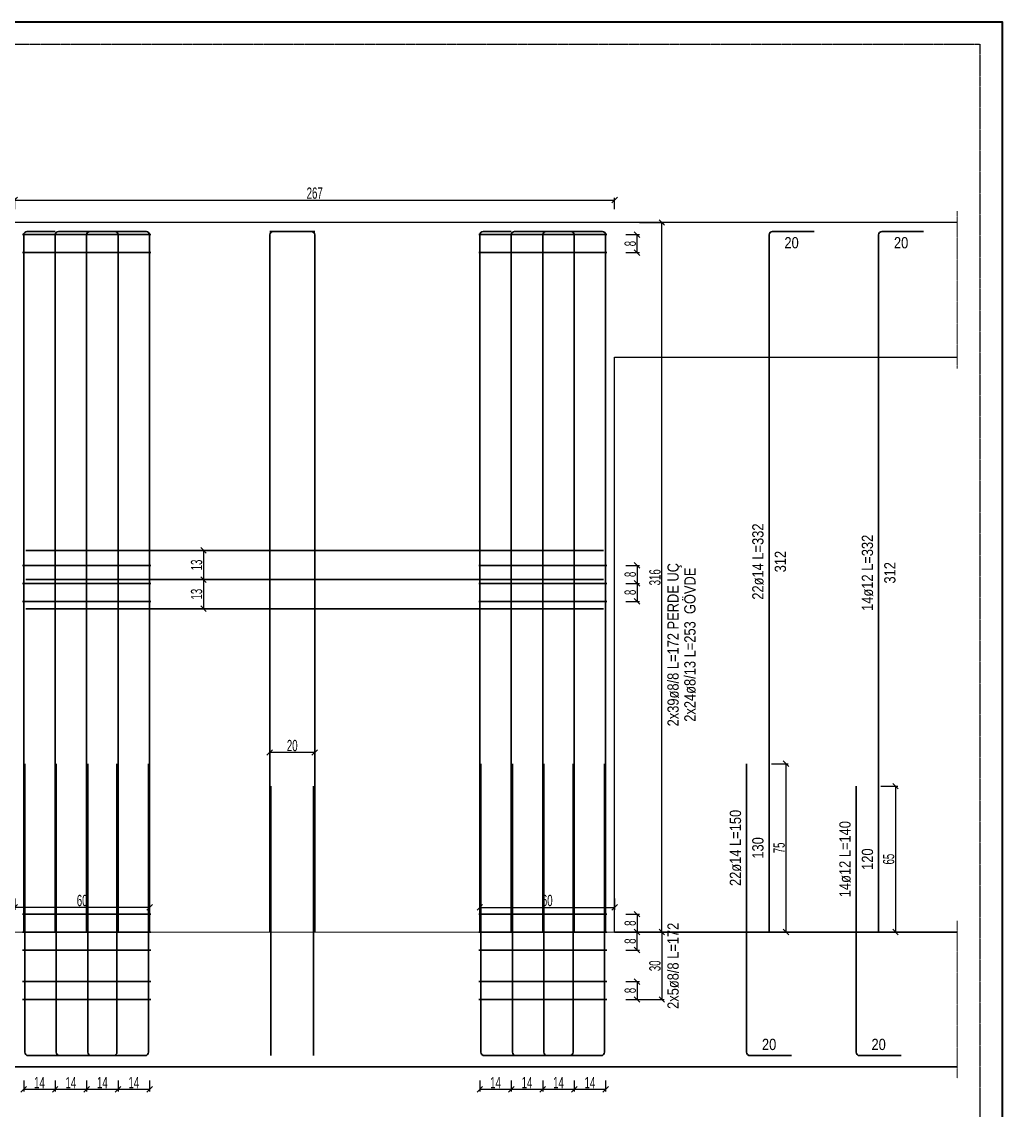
# Model space of a CAD drawing. Header units: millimetres. Extents: x -267 to 94375, y 6431 to 10838.
# Drawn here: x 54284 to 55157, y 7149 to 8119 of the extents above; entities that cross this region are included whole.
import ezdxf
from ezdxf.enums import TextEntityAlignment as Align

# ---------------------------------------------------------------- set-up
doc = ezdxf.new("R2010")
doc.units = ezdxf.units.MM
doc.header["$LTSCALE"] = 0.0001
doc.linetypes.add('DASHED', pattern=[19.05, 12.7, -6.35])
for name, color, linetype, lineweight in [('DETAY ANTET (BEYKENT)', 5, 'Continuous', 40), ('DONATI (BEYKENT)', 4, 'Continuous', 35), ('DONATI YAZISI (BEYKENT)', 3, 'Continuous', 20), ('ETRIYE (BEYKENT)', 150, 'Continuous', 35), ('KESIT GORUNUS (BEYKENT)', 253, 'DASHED', 20), ('KESIT SINIRI (BEYKENT)', 241, 'DASHED', 20), ('KIRIS (BEYKENT)', 2, 'Continuous', 30), ('OLCU (BEYKENT)', 14, 'Continuous', 20), ('PERDE (BEYKENT)', 6, 'Continuous', 30), ('TEMEL (BEYKENT)', 2, 'Continuous', 35)]:
    doc.layers.add(name, color=color, linetype=linetype, lineweight=lineweight)
doc.styles.add('DONATI YAZISI (BEYKENT)', font='')
doc.styles.add('KLNOLC-25', font='bahnschrift light condensed', dxfattribs={"width": 0.75, "height": 10})
doc.styles.get('DONATI YAZISI (BEYKENT)').set_extended_font_data('Bahnschrift Light Condensed')
doc.dimstyles.new('KLNOLC-25', dxfattribs={"dimtxt": 10, "dimasz": 5, "dimexe": 2, "dimexo": 2, "dimgap": 1, "dimtad": 1, "dimdec": 1, "dimlfac": 0.5, "dimrnd": 0.5, "dimzin": 12, "dimdsep": 46, "dimtxsty": 'KLNOLC-25', "dimblk": 'OBLIQUE', "dimblk1": 'OBLIQUE', "dimblk2": 'OBLIQUE', "dimcen": 0, "dimclrt": 7, "dimadec": 0, "dimazin": 0, "dimtfac": 1, "dimtdec": 4, "dimtix": 1, "dimtmove": 2, "dimatfit": 3, "dimfxl": 1, "dimtzin": 0, "dimarcsym": 0})

# ---------------------------------------------------------------- blocks, each defined once
blk = doc.blocks.new('_Oblique')
at = {"color": 0, "linetype": 'ByBlock', "lineweight": -2}
blk.add_line((-0.5, -0.5), (0.5, 0.5), dxfattribs=at)
blk = doc.blocks.new('*D933')
at = {"layer": 'DEFPOINTS', "color": 0, "lineweight": -3, "transparency": 16777216}
for p in [(54811.8, 7959.86), (54277.8, 7949.86), (54811.8, 7949.86)]:
    blk.add_point(p, dxfattribs=at)
at = {"layer": 'OLCU (BEYKENT)', "color": 0, "lineweight": -2, "transparency": 16777216}
for p, q in [((54277.8, 7951.86), (54277.8, 7961.86)), ((54277.8, 7959.86), (54811.8, 7959.86)), ((54811.8, 7951.86), (54811.8, 7961.86))]:
    blk.add_line(p, q, dxfattribs=at)
at = {"layer": 'OLCU (BEYKENT)', "color": 0, "lineweight": -2, "transparency": 16777216, "xscale": 5, "yscale": 5, "zscale": 5, "rotation": 180}
blk.add_blockref('_Oblique', (54277.8, 7959.86), dxfattribs=at)
at = {"layer": 'OLCU (BEYKENT)', "color": 0, "lineweight": -2, "transparency": 16777216, "xscale": 5, "yscale": 5, "zscale": 5}
blk.add_blockref('_Oblique', (54811.8, 7959.86), dxfattribs=at)
at = {"layer": 'OLCU (BEYKENT)', "color": 7, "transparency": 16777216, "insert": (54544.8, 7965.97), "char_height": 10, "attachment_point": 5, "style": 'KLNOLC-25'}
blk.add_mtext('267', dxfattribs=at)
blk = doc.blocks.new('*D938')
at = {"layer": 'DEFPOINTS', "color": 0, "lineweight": -3, "transparency": 16777216}
for p in [(54277.8, 7339.86), (54397.8, 7339.86), (54277.8, 7329.86)]:
    blk.add_point(p, dxfattribs=at)
at = {"layer": 'OLCU (BEYKENT)', "color": 0, "lineweight": -2, "transparency": 16777216}
for p, q in [((54277.8, 7337.86), (54277.8, 7327.86)), ((54397.8, 7329.86), (54277.8, 7329.86)), ((54397.8, 7337.86), (54397.8, 7327.86))]:
    blk.add_line(p, q, dxfattribs=at)
at = {"layer": 'OLCU (BEYKENT)', "color": 0, "lineweight": -2, "transparency": 16777216, "xscale": 5, "yscale": 5, "zscale": 5, "rotation": 180}
blk.add_blockref('_Oblique', (54277.8, 7329.86), dxfattribs=at)
at = {"layer": 'OLCU (BEYKENT)', "color": 0, "lineweight": -2, "transparency": 16777216, "xscale": 5, "yscale": 5, "zscale": 5}
blk.add_blockref('_Oblique', (54397.8, 7329.86), dxfattribs=at)
at = {"layer": 'OLCU (BEYKENT)', "color": 7, "transparency": 16777216, "insert": (54337.8, 7335.97), "char_height": 10, "attachment_point": 5, "style": 'KLNOLC-25'}
blk.add_mtext('60', dxfattribs=at)
blk = doc.blocks.new('*D939')
at = {"layer": 'DEFPOINTS', "color": 0, "lineweight": -3, "transparency": 16777216}
for p in [(54831.8, 7939.86), (54853.8, 7939.86), (54831.8, 7307.86)]:
    blk.add_point(p, dxfattribs=at)
at = {"layer": 'OLCU (BEYKENT)', "color": 0, "lineweight": -2, "transparency": 16777216}
for p, q in [((54833.8, 7939.86), (54855.8, 7939.86)), ((54853.8, 7307.86), (54853.8, 7939.86)), ((54833.8, 7307.86), (54855.8, 7307.86))]:
    blk.add_line(p, q, dxfattribs=at)
at = {"layer": 'OLCU (BEYKENT)', "color": 0, "lineweight": -2, "transparency": 16777216, "xscale": 5, "yscale": 5, "zscale": 5}
for p, rotation in [((54853.8, 7939.86), 90), ((54853.8, 7307.86), 270)]:
    blk.add_blockref('_Oblique', p, dxfattribs=dict(at, rotation=rotation))
at = {"layer": 'OLCU (BEYKENT)', "color": 7, "transparency": 16777216, "insert": (54847.7, 7623.86), "char_height": 10, "attachment_point": 5, "rotation": 90, "style": 'KLNOLC-25'}
blk.add_mtext('316', dxfattribs=at)
blk = doc.blocks.new('*D942')
at = {"layer": 'DEFPOINTS', "color": 0, "lineweight": -3, "transparency": 16777216}
for p in [(54831.8, 7307.86), (54831.8, 7247.86), (54853.8, 7247.86)]:
    blk.add_point(p, dxfattribs=at)
at = {"layer": 'OLCU (BEYKENT)', "color": 0, "lineweight": -2, "transparency": 16777216}
for p, q in [((54833.8, 7307.86), (54855.8, 7307.86)), ((54853.8, 7307.86), (54853.8, 7247.86)), ((54833.8, 7247.86), (54855.8, 7247.86))]:
    blk.add_line(p, q, dxfattribs=at)
at = {"layer": 'OLCU (BEYKENT)', "color": 0, "lineweight": -2, "transparency": 16777216, "xscale": 5, "yscale": 5, "zscale": 5}
for p, rotation in [((54853.8, 7307.86), 90), ((54853.8, 7247.86), 270)]:
    blk.add_blockref('_Oblique', p, dxfattribs=dict(at, rotation=rotation))
at = {"layer": 'OLCU (BEYKENT)', "color": 7, "transparency": 16777216, "insert": (54847.7, 7277.86), "char_height": 10, "attachment_point": 5, "rotation": 90, "style": 'KLNOLC-25'}
blk.add_mtext('30', dxfattribs=at)
blk = doc.blocks.new('*D943')
at = {"layer": 'DEFPOINTS', "color": 0, "lineweight": -3, "transparency": 16777216}
for p in [(54285.8, 7177.86), (54313.8, 7177.86), (54313.8, 7167.86)]:
    blk.add_point(p, dxfattribs=at)
at = {"layer": 'OLCU (BEYKENT)', "color": 0, "lineweight": -2, "transparency": 16777216}
for p, q in [((54285.8, 7175.86), (54285.8, 7165.86)), ((54313.8, 7175.86), (54313.8, 7165.86)), ((54285.8, 7167.86), (54313.8, 7167.86))]:
    blk.add_line(p, q, dxfattribs=at)
at = {"layer": 'OLCU (BEYKENT)', "color": 0, "lineweight": -2, "transparency": 16777216, "xscale": 5, "yscale": 5, "zscale": 5, "rotation": 180}
blk.add_blockref('_Oblique', (54285.8, 7167.86), dxfattribs=at)
at = {"layer": 'OLCU (BEYKENT)', "color": 0, "lineweight": -2, "transparency": 16777216, "xscale": 5, "yscale": 5, "zscale": 5}
blk.add_blockref('_Oblique', (54313.8, 7167.86), dxfattribs=at)
at = {"layer": 'OLCU (BEYKENT)', "color": 7, "transparency": 16777216, "insert": (54299.8, 7173.87), "char_height": 10, "attachment_point": 5, "style": 'KLNOLC-25'}
blk.add_mtext('14', dxfattribs=at)
blk = doc.blocks.new('*D944')
at = {"layer": 'DEFPOINTS', "color": 0, "lineweight": -3, "transparency": 16777216}
for p in [(54313.8, 7177.86), (54341.8, 7177.86), (54341.8, 7167.86)]:
    blk.add_point(p, dxfattribs=at)
at = {"layer": 'OLCU (BEYKENT)', "color": 0, "lineweight": -2, "transparency": 16777216}
for p, q in [((54313.8, 7175.86), (54313.8, 7165.86)), ((54341.8, 7175.86), (54341.8, 7165.86)), ((54313.8, 7167.86), (54341.8, 7167.86))]:
    blk.add_line(p, q, dxfattribs=at)
at = {"layer": 'OLCU (BEYKENT)', "color": 0, "lineweight": -2, "transparency": 16777216, "xscale": 5, "yscale": 5, "zscale": 5, "rotation": 180}
blk.add_blockref('_Oblique', (54313.8, 7167.86), dxfattribs=at)
at = {"layer": 'OLCU (BEYKENT)', "color": 0, "lineweight": -2, "transparency": 16777216, "xscale": 5, "yscale": 5, "zscale": 5}
blk.add_blockref('_Oblique', (54341.8, 7167.86), dxfattribs=at)
at = {"layer": 'OLCU (BEYKENT)', "color": 7, "transparency": 16777216, "insert": (54327.8, 7173.87), "char_height": 10, "attachment_point": 5, "style": 'KLNOLC-25'}
blk.add_mtext('14', dxfattribs=at)
blk = doc.blocks.new('*D945')
at = {"layer": 'DEFPOINTS', "color": 0, "lineweight": -3, "transparency": 16777216}
for p in [(54341.8, 7177.86), (54369.8, 7177.86), (54369.8, 7167.86)]:
    blk.add_point(p, dxfattribs=at)
at = {"layer": 'OLCU (BEYKENT)', "color": 0, "lineweight": -2, "transparency": 16777216}
for p, q in [((54341.8, 7175.86), (54341.8, 7165.86)), ((54369.8, 7175.86), (54369.8, 7165.86)), ((54341.8, 7167.86), (54369.8, 7167.86))]:
    blk.add_line(p, q, dxfattribs=at)
at = {"layer": 'OLCU (BEYKENT)', "color": 0, "lineweight": -2, "transparency": 16777216, "xscale": 5, "yscale": 5, "zscale": 5, "rotation": 180}
blk.add_blockref('_Oblique', (54341.8, 7167.86), dxfattribs=at)
at = {"layer": 'OLCU (BEYKENT)', "color": 0, "lineweight": -2, "transparency": 16777216, "xscale": 5, "yscale": 5, "zscale": 5}
blk.add_blockref('_Oblique', (54369.8, 7167.86), dxfattribs=at)
at = {"layer": 'OLCU (BEYKENT)', "color": 7, "transparency": 16777216, "insert": (54355.8, 7173.87), "char_height": 10, "attachment_point": 5, "style": 'KLNOLC-25'}
blk.add_mtext('14', dxfattribs=at)
blk = doc.blocks.new('*D946')
at = {"layer": 'DEFPOINTS', "color": 0, "lineweight": -3, "transparency": 16777216}
for p in [(54369.8, 7177.86), (54397.8, 7177.86), (54397.8, 7167.86)]:
    blk.add_point(p, dxfattribs=at)
at = {"layer": 'OLCU (BEYKENT)', "color": 0, "lineweight": -2, "transparency": 16777216}
for p, q in [((54369.8, 7175.86), (54369.8, 7165.86)), ((54397.8, 7175.86), (54397.8, 7165.86)), ((54369.8, 7167.86), (54397.8, 7167.86))]:
    blk.add_line(p, q, dxfattribs=at)
at = {"layer": 'OLCU (BEYKENT)', "color": 0, "lineweight": -2, "transparency": 16777216, "xscale": 5, "yscale": 5, "zscale": 5, "rotation": 180}
blk.add_blockref('_Oblique', (54369.8, 7167.86), dxfattribs=at)
at = {"layer": 'OLCU (BEYKENT)', "color": 0, "lineweight": -2, "transparency": 16777216, "xscale": 5, "yscale": 5, "zscale": 5}
blk.add_blockref('_Oblique', (54397.8, 7167.86), dxfattribs=at)
at = {"layer": 'OLCU (BEYKENT)', "color": 7, "transparency": 16777216, "insert": (54383.8, 7173.87), "char_height": 10, "attachment_point": 5, "style": 'KLNOLC-25'}
blk.add_mtext('14', dxfattribs=at)
blk = doc.blocks.new('*D947')
at = {"layer": 'DEFPOINTS', "color": 0, "lineweight": -3, "transparency": 16777216}
for p in [(54949.3, 7457.86), (54949.3, 7307.86), (54964.3, 7307.86)]:
    blk.add_point(p, dxfattribs=at)
at = {"layer": 'OLCU (BEYKENT)', "color": 0, "lineweight": -2, "transparency": 16777216}
for p, q in [((54951.3, 7457.86), (54966.3, 7457.86)), ((54964.3, 7457.86), (54964.3, 7307.86)), ((54951.3, 7307.86), (54966.3, 7307.86))]:
    blk.add_line(p, q, dxfattribs=at)
at = {"layer": 'OLCU (BEYKENT)', "color": 0, "lineweight": -2, "transparency": 16777216, "xscale": 5, "yscale": 5, "zscale": 5}
for p, rotation in [((54964.3, 7457.86), 90), ((54964.3, 7307.86), 270)]:
    blk.add_blockref('_Oblique', p, dxfattribs=dict(at, rotation=rotation))
at = {"layer": 'OLCU (BEYKENT)', "color": 7, "transparency": 16777216, "insert": (54958.25, 7382.86), "char_height": 10, "attachment_point": 5, "rotation": 90, "style": 'KLNOLC-25'}
blk.add_mtext('75', dxfattribs=at)
blk = doc.blocks.new('*D948')
at = {"layer": 'DEFPOINTS', "color": 0, "lineweight": -3, "transparency": 16777216}
for p in [(54819.8, 7323.86), (54819.8, 7307.86), (54831.8, 7307.86)]:
    blk.add_point(p, dxfattribs=at)
at = {"layer": 'OLCU (BEYKENT)', "color": 0, "lineweight": -2, "transparency": 16777216}
for p, q in [((54821.8, 7323.86), (54833.8, 7323.86)), ((54831.8, 7323.86), (54831.8, 7307.86)), ((54821.8, 7307.86), (54833.8, 7307.86))]:
    blk.add_line(p, q, dxfattribs=at)
at = {"layer": 'OLCU (BEYKENT)', "color": 0, "lineweight": -2, "transparency": 16777216, "xscale": 5, "yscale": 5, "zscale": 5}
for p, rotation in [((54831.8, 7323.86), 90), ((54831.8, 7307.86), 270)]:
    blk.add_blockref('_Oblique', p, dxfattribs=dict(at, rotation=rotation))
at = {"layer": 'OLCU (BEYKENT)', "color": 7, "transparency": 16777216, "insert": (54825.7, 7315.86), "char_height": 10, "attachment_point": 5, "rotation": 90, "style": 'KLNOLC-25'}
blk.add_mtext('8', dxfattribs=at)
blk = doc.blocks.new('*D949')
at = {"layer": 'DEFPOINTS', "color": 0, "lineweight": -3, "transparency": 16777216}
for p in [(54819.8, 7929.06), (54831.8, 7929.06), (54819.8, 7913.06)]:
    blk.add_point(p, dxfattribs=at)
at = {"layer": 'OLCU (BEYKENT)', "color": 0, "lineweight": -2, "transparency": 16777216}
for p, q in [((54821.8, 7929.06), (54833.8, 7929.06)), ((54831.8, 7913.06), (54831.8, 7929.06)), ((54821.8, 7913.06), (54833.8, 7913.06))]:
    blk.add_line(p, q, dxfattribs=at)
at = {"layer": 'OLCU (BEYKENT)', "color": 0, "lineweight": -2, "transparency": 16777216, "xscale": 5, "yscale": 5, "zscale": 5}
for p, rotation in [((54831.8, 7929.06), 90), ((54831.8, 7913.06), 270)]:
    blk.add_blockref('_Oblique', p, dxfattribs=dict(at, rotation=rotation))
at = {"layer": 'OLCU (BEYKENT)', "color": 7, "transparency": 16777216, "insert": (54825.7, 7921.06), "char_height": 10, "attachment_point": 5, "rotation": 90, "style": 'KLNOLC-25'}
blk.add_mtext('8', dxfattribs=at)
blk = doc.blocks.new('*D950')
at = {"layer": 'DEFPOINTS', "color": 0, "lineweight": -3, "transparency": 16777216}
for p in [(54819.8, 7618.46), (54819.8, 7602.46), (54831.8, 7602.46)]:
    blk.add_point(p, dxfattribs=at)
at = {"layer": 'OLCU (BEYKENT)', "color": 0, "lineweight": -2, "transparency": 16777216}
for p, q in [((54821.8, 7618.46), (54833.8, 7618.46)), ((54831.8, 7618.46), (54831.8, 7602.46)), ((54821.8, 7602.46), (54833.8, 7602.46))]:
    blk.add_line(p, q, dxfattribs=at)
at = {"layer": 'OLCU (BEYKENT)', "color": 0, "lineweight": -2, "transparency": 16777216, "xscale": 5, "yscale": 5, "zscale": 5}
for p, rotation in [((54831.8, 7618.46), 90), ((54831.8, 7602.46), 270)]:
    blk.add_blockref('_Oblique', p, dxfattribs=dict(at, rotation=rotation))
at = {"layer": 'OLCU (BEYKENT)', "color": 7, "transparency": 16777216, "insert": (54825.7, 7610.46), "char_height": 10, "attachment_point": 5, "rotation": 90, "style": 'KLNOLC-25'}
blk.add_mtext('8', dxfattribs=at)
blk = doc.blocks.new('*D951')
at = {"layer": 'DEFPOINTS', "color": 0, "lineweight": -3, "transparency": 16777216}
for p in [(54819.8, 7634.46), (54819.8, 7618.46), (54831.8, 7618.46)]:
    blk.add_point(p, dxfattribs=at)
at = {"layer": 'OLCU (BEYKENT)', "color": 0, "lineweight": -2, "transparency": 16777216}
for p, q in [((54821.8, 7634.46), (54833.8, 7634.46)), ((54831.8, 7634.46), (54831.8, 7618.46)), ((54821.8, 7618.46), (54833.8, 7618.46))]:
    blk.add_line(p, q, dxfattribs=at)
at = {"layer": 'OLCU (BEYKENT)', "color": 0, "lineweight": -2, "transparency": 16777216, "xscale": 5, "yscale": 5, "zscale": 5}
for p, rotation in [((54831.8, 7634.46), 90), ((54831.8, 7618.46), 270)]:
    blk.add_blockref('_Oblique', p, dxfattribs=dict(at, rotation=rotation))
at = {"layer": 'OLCU (BEYKENT)', "color": 7, "transparency": 16777216, "insert": (54825.7, 7626.46), "char_height": 10, "attachment_point": 5, "rotation": 90, "style": 'KLNOLC-25'}
blk.add_mtext('8', dxfattribs=at)
blk = doc.blocks.new('*D952')
at = {"layer": 'DEFPOINTS', "color": 0, "lineweight": -3, "transparency": 16777216}
for p in [(54691.8, 7339.86), (54811.8, 7339.86), (54811.8, 7329.86)]:
    blk.add_point(p, dxfattribs=at)
at = {"layer": 'OLCU (BEYKENT)', "color": 0, "lineweight": -2, "transparency": 16777216}
for p, q in [((54691.8, 7337.86), (54691.8, 7327.86)), ((54691.8, 7329.86), (54811.8, 7329.86)), ((54811.8, 7337.86), (54811.8, 7327.86))]:
    blk.add_line(p, q, dxfattribs=at)
at = {"layer": 'OLCU (BEYKENT)', "color": 0, "lineweight": -2, "transparency": 16777216, "xscale": 5, "yscale": 5, "zscale": 5, "rotation": 180}
blk.add_blockref('_Oblique', (54691.8, 7329.86), dxfattribs=at)
at = {"layer": 'OLCU (BEYKENT)', "color": 0, "lineweight": -2, "transparency": 16777216, "xscale": 5, "yscale": 5, "zscale": 5}
blk.add_blockref('_Oblique', (54811.8, 7329.86), dxfattribs=at)
at = {"layer": 'OLCU (BEYKENT)', "color": 7, "transparency": 16777216, "insert": (54751.8, 7335.97), "char_height": 10, "attachment_point": 5, "style": 'KLNOLC-25'}
blk.add_mtext('60', dxfattribs=at)
blk = doc.blocks.new('*D953')
at = {"layer": 'DEFPOINTS', "color": 0, "lineweight": -3, "transparency": 16777216}
for p in [(54819.8, 7263.86), (54819.8, 7247.86), (54831.8, 7247.86)]:
    blk.add_point(p, dxfattribs=at)
at = {"layer": 'OLCU (BEYKENT)', "color": 0, "lineweight": -2, "transparency": 16777216}
for p, q in [((54821.8, 7263.86), (54833.8, 7263.86)), ((54831.8, 7263.86), (54831.8, 7247.86)), ((54821.8, 7247.86), (54833.8, 7247.86))]:
    blk.add_line(p, q, dxfattribs=at)
at = {"layer": 'OLCU (BEYKENT)', "color": 0, "lineweight": -2, "transparency": 16777216, "xscale": 5, "yscale": 5, "zscale": 5}
for p, rotation in [((54831.8, 7263.86), 90), ((54831.8, 7247.86), 270)]:
    blk.add_blockref('_Oblique', p, dxfattribs=dict(at, rotation=rotation))
at = {"layer": 'OLCU (BEYKENT)', "color": 7, "transparency": 16777216, "insert": (54825.7, 7255.86), "char_height": 10, "attachment_point": 5, "rotation": 90, "style": 'KLNOLC-25'}
blk.add_mtext('8', dxfattribs=at)
blk = doc.blocks.new('*D954')
at = {"layer": 'DEFPOINTS', "color": 0, "lineweight": -3, "transparency": 16777216}
for p in [(54819.8, 7307.86), (54831.8, 7307.86), (54819.8, 7291.86)]:
    blk.add_point(p, dxfattribs=at)
at = {"layer": 'OLCU (BEYKENT)', "color": 0, "lineweight": -2, "transparency": 16777216}
for p, q in [((54821.8, 7307.86), (54833.8, 7307.86)), ((54831.8, 7291.86), (54831.8, 7307.86)), ((54821.8, 7291.86), (54833.8, 7291.86))]:
    blk.add_line(p, q, dxfattribs=at)
at = {"layer": 'OLCU (BEYKENT)', "color": 0, "lineweight": -2, "transparency": 16777216, "xscale": 5, "yscale": 5, "zscale": 5}
for p, rotation in [((54831.8, 7307.86), 90), ((54831.8, 7291.86), 270)]:
    blk.add_blockref('_Oblique', p, dxfattribs=dict(at, rotation=rotation))
at = {"layer": 'OLCU (BEYKENT)', "color": 7, "transparency": 16777216, "insert": (54825.7, 7299.86), "char_height": 10, "attachment_point": 5, "rotation": 90, "style": 'KLNOLC-25'}
blk.add_mtext('8', dxfattribs=at)
blk = doc.blocks.new('*D955')
at = {"layer": 'DEFPOINTS', "color": 0, "lineweight": -3, "transparency": 16777216}
for p in [(54691.8, 7177.86), (54719.8, 7177.86), (54719.8, 7167.86)]:
    blk.add_point(p, dxfattribs=at)
at = {"layer": 'OLCU (BEYKENT)', "color": 0, "lineweight": -2, "transparency": 16777216}
for p, q in [((54691.8, 7175.86), (54691.8, 7165.86)), ((54719.8, 7175.86), (54719.8, 7165.86)), ((54691.8, 7167.86), (54719.8, 7167.86))]:
    blk.add_line(p, q, dxfattribs=at)
at = {"layer": 'OLCU (BEYKENT)', "color": 0, "lineweight": -2, "transparency": 16777216, "xscale": 5, "yscale": 5, "zscale": 5, "rotation": 180}
blk.add_blockref('_Oblique', (54691.8, 7167.86), dxfattribs=at)
at = {"layer": 'OLCU (BEYKENT)', "color": 0, "lineweight": -2, "transparency": 16777216, "xscale": 5, "yscale": 5, "zscale": 5}
blk.add_blockref('_Oblique', (54719.8, 7167.86), dxfattribs=at)
at = {"layer": 'OLCU (BEYKENT)', "color": 7, "transparency": 16777216, "insert": (54705.8, 7173.87), "char_height": 10, "attachment_point": 5, "style": 'KLNOLC-25'}
blk.add_mtext('14', dxfattribs=at)
blk = doc.blocks.new('*D956')
at = {"layer": 'DEFPOINTS', "color": 0, "lineweight": -3, "transparency": 16777216}
for p in [(54719.8, 7177.86), (54747.8, 7177.86), (54747.8, 7167.86)]:
    blk.add_point(p, dxfattribs=at)
at = {"layer": 'OLCU (BEYKENT)', "color": 0, "lineweight": -2, "transparency": 16777216}
for p, q in [((54719.8, 7175.86), (54719.8, 7165.86)), ((54747.8, 7175.86), (54747.8, 7165.86)), ((54719.8, 7167.86), (54747.8, 7167.86))]:
    blk.add_line(p, q, dxfattribs=at)
at = {"layer": 'OLCU (BEYKENT)', "color": 0, "lineweight": -2, "transparency": 16777216, "xscale": 5, "yscale": 5, "zscale": 5, "rotation": 180}
blk.add_blockref('_Oblique', (54719.8, 7167.86), dxfattribs=at)
at = {"layer": 'OLCU (BEYKENT)', "color": 0, "lineweight": -2, "transparency": 16777216, "xscale": 5, "yscale": 5, "zscale": 5}
blk.add_blockref('_Oblique', (54747.8, 7167.86), dxfattribs=at)
at = {"layer": 'OLCU (BEYKENT)', "color": 7, "transparency": 16777216, "insert": (54733.8, 7173.87), "char_height": 10, "attachment_point": 5, "style": 'KLNOLC-25'}
blk.add_mtext('14', dxfattribs=at)
blk = doc.blocks.new('*D957')
at = {"layer": 'DEFPOINTS', "color": 0, "lineweight": -3, "transparency": 16777216}
for p in [(54747.8, 7177.86), (54775.8, 7177.86), (54775.8, 7167.86)]:
    blk.add_point(p, dxfattribs=at)
at = {"layer": 'OLCU (BEYKENT)', "color": 0, "lineweight": -2, "transparency": 16777216}
for p, q in [((54747.8, 7175.86), (54747.8, 7165.86)), ((54775.8, 7175.86), (54775.8, 7165.86)), ((54747.8, 7167.86), (54775.8, 7167.86))]:
    blk.add_line(p, q, dxfattribs=at)
at = {"layer": 'OLCU (BEYKENT)', "color": 0, "lineweight": -2, "transparency": 16777216, "xscale": 5, "yscale": 5, "zscale": 5, "rotation": 180}
blk.add_blockref('_Oblique', (54747.8, 7167.86), dxfattribs=at)
at = {"layer": 'OLCU (BEYKENT)', "color": 0, "lineweight": -2, "transparency": 16777216, "xscale": 5, "yscale": 5, "zscale": 5}
blk.add_blockref('_Oblique', (54775.8, 7167.86), dxfattribs=at)
at = {"layer": 'OLCU (BEYKENT)', "color": 7, "transparency": 16777216, "insert": (54761.8, 7173.87), "char_height": 10, "attachment_point": 5, "style": 'KLNOLC-25'}
blk.add_mtext('14', dxfattribs=at)
blk = doc.blocks.new('*D958')
at = {"layer": 'DEFPOINTS', "color": 0, "lineweight": -3, "transparency": 16777216}
for p in [(54775.8, 7177.86), (54803.8, 7177.86), (54803.8, 7167.86)]:
    blk.add_point(p, dxfattribs=at)
at = {"layer": 'OLCU (BEYKENT)', "color": 0, "lineweight": -2, "transparency": 16777216}
for p, q in [((54775.8, 7175.86), (54775.8, 7165.86)), ((54803.8, 7175.86), (54803.8, 7165.86)), ((54775.8, 7167.86), (54803.8, 7167.86))]:
    blk.add_line(p, q, dxfattribs=at)
at = {"layer": 'OLCU (BEYKENT)', "color": 0, "lineweight": -2, "transparency": 16777216, "xscale": 5, "yscale": 5, "zscale": 5, "rotation": 180}
blk.add_blockref('_Oblique', (54775.8, 7167.86), dxfattribs=at)
at = {"layer": 'OLCU (BEYKENT)', "color": 0, "lineweight": -2, "transparency": 16777216, "xscale": 5, "yscale": 5, "zscale": 5}
blk.add_blockref('_Oblique', (54803.8, 7167.86), dxfattribs=at)
at = {"layer": 'OLCU (BEYKENT)', "color": 7, "transparency": 16777216, "insert": (54789.8, 7173.87), "char_height": 10, "attachment_point": 5, "style": 'KLNOLC-25'}
blk.add_mtext('14', dxfattribs=at)
blk = doc.blocks.new('*D959')
at = {"layer": 'DEFPOINTS', "color": 0, "lineweight": -3, "transparency": 16777216}
for p in [(54504.8, 7467.86), (54504.8, 7457.86), (54544.8, 7457.86)]:
    blk.add_point(p, dxfattribs=at)
at = {"layer": 'OLCU (BEYKENT)', "color": 0, "lineweight": -2, "transparency": 16777216}
for p, q in [((54504.8, 7459.86), (54504.8, 7469.86)), ((54544.8, 7467.86), (54504.8, 7467.86)), ((54544.8, 7459.86), (54544.8, 7469.86))]:
    blk.add_line(p, q, dxfattribs=at)
at = {"layer": 'OLCU (BEYKENT)', "color": 0, "lineweight": -2, "transparency": 16777216, "xscale": 5, "yscale": 5, "zscale": 5, "rotation": 180}
blk.add_blockref('_Oblique', (54504.8, 7467.86), dxfattribs=at)
at = {"layer": 'OLCU (BEYKENT)', "color": 0, "lineweight": -2, "transparency": 16777216, "xscale": 5, "yscale": 5, "zscale": 5}
blk.add_blockref('_Oblique', (54544.8, 7467.86), dxfattribs=at)
at = {"layer": 'OLCU (BEYKENT)', "color": 7, "transparency": 16777216, "insert": (54524.8, 7473.97), "char_height": 10, "attachment_point": 5, "style": 'KLNOLC-25'}
blk.add_mtext('20', dxfattribs=at)
blk = doc.blocks.new('*D960')
at = {"layer": 'DEFPOINTS', "color": 0, "lineweight": -3, "transparency": 16777216}
for p in [(54435.8, 7621.86), (54435.8, 7595.86), (54445.8, 7595.86)]:
    blk.add_point(p, dxfattribs=at)
at = {"layer": 'OLCU (BEYKENT)', "color": 0, "lineweight": -2, "transparency": 16777216}
for p, q in [((54437.8, 7621.86), (54447.8, 7621.86)), ((54445.8, 7621.86), (54445.8, 7595.86)), ((54437.8, 7595.86), (54447.8, 7595.86))]:
    blk.add_line(p, q, dxfattribs=at)
at = {"layer": 'OLCU (BEYKENT)', "color": 0, "lineweight": -2, "transparency": 16777216, "xscale": 5, "yscale": 5, "zscale": 5}
for p, rotation in [((54445.8, 7621.86), 90), ((54445.8, 7595.86), 270)]:
    blk.add_blockref('_Oblique', p, dxfattribs=dict(at, rotation=rotation))
at = {"layer": 'OLCU (BEYKENT)', "color": 7, "transparency": 16777216, "insert": (54439.7, 7608.86), "char_height": 10, "attachment_point": 5, "rotation": 90, "style": 'KLNOLC-25'}
blk.add_mtext('13', dxfattribs=at)
blk = doc.blocks.new('*D961')
at = {"layer": 'DEFPOINTS', "color": 0, "lineweight": -3, "transparency": 16777216}
for p in [(54435.8, 7647.86), (54435.8, 7621.86), (54445.8, 7621.86)]:
    blk.add_point(p, dxfattribs=at)
at = {"layer": 'OLCU (BEYKENT)', "color": 0, "lineweight": -2, "transparency": 16777216}
for p, q in [((54437.8, 7647.86), (54447.8, 7647.86)), ((54445.8, 7647.86), (54445.8, 7621.86)), ((54437.8, 7621.86), (54447.8, 7621.86))]:
    blk.add_line(p, q, dxfattribs=at)
at = {"layer": 'OLCU (BEYKENT)', "color": 0, "lineweight": -2, "transparency": 16777216, "xscale": 5, "yscale": 5, "zscale": 5}
for p, rotation in [((54445.8, 7647.86), 90), ((54445.8, 7621.86), 270)]:
    blk.add_blockref('_Oblique', p, dxfattribs=dict(at, rotation=rotation))
at = {"layer": 'OLCU (BEYKENT)', "color": 7, "transparency": 16777216, "insert": (54439.7, 7634.86), "char_height": 10, "attachment_point": 5, "rotation": 90, "style": 'KLNOLC-25'}
blk.add_mtext('13', dxfattribs=at)
blk = doc.blocks.new('*D962')
at = {"layer": 'DEFPOINTS', "color": 0, "lineweight": -3, "transparency": 16777216}
for p in [(55046.8, 7437.86), (55046.8, 7307.86), (55061.8, 7307.86)]:
    blk.add_point(p, dxfattribs=at)
at = {"layer": 'OLCU (BEYKENT)', "color": 0, "lineweight": -2, "transparency": 16777216}
for p, q in [((55048.8, 7437.86), (55063.8, 7437.86)), ((55061.8, 7437.86), (55061.8, 7307.86)), ((55048.8, 7307.86), (55063.8, 7307.86))]:
    blk.add_line(p, q, dxfattribs=at)
at = {"layer": 'OLCU (BEYKENT)', "color": 0, "lineweight": -2, "transparency": 16777216, "xscale": 5, "yscale": 5, "zscale": 5}
for p, rotation in [((55061.8, 7437.86), 90), ((55061.8, 7307.86), 270)]:
    blk.add_blockref('_Oblique', p, dxfattribs=dict(at, rotation=rotation))
at = {"layer": 'OLCU (BEYKENT)', "color": 7, "transparency": 16777216, "insert": (55055.75, 7372.86), "char_height": 10, "attachment_point": 5, "rotation": 90, "style": 'KLNOLC-25'}
blk.add_mtext('65', dxfattribs=at)

msp = doc.modelspace()

# ---------------------------------------------------------------- linework, layer by layer
at = {"layer": 'DETAY ANTET (BEYKENT)'}
msp.add_lwpolyline([(53846.58, 8118.64), (55156.8, 8118.64), (55156.8, 6698.64), (53846.58, 6698.64), (53846.58, 8118.64)], close=True, dxfattribs=at)
at = {"layer": 'DETAY ANTET (BEYKENT)', "color": 7, "linetype": 'DASHED', "lineweight": -3, "ltscale": 2}
msp.add_lwpolyline([(53866.58, 8098.64), (55136.8, 8098.64), (55136.8, 6718.64), (53866.58, 6718.64)], close=True, dxfattribs=at)
at = {"layer": 'DONATI (BEYKENT)'}
for p, q in [((54287.8, 7647.86), (54801.8, 7647.86)), ((54287.8, 7621.86), (54801.8, 7621.86)), ((54287.8, 7595.86), (54801.8, 7595.86))]:
    msp.add_line(p, q, dxfattribs=at)
for points in [[(54285.8, 7307.86), (54285.8, 7928.86, -0.414214), (54288.8, 7931.86), (54313.8, 7931.86)], [(54313.8, 7307.86), (54313.8, 7928.86, -0.414214), (54316.8, 7931.86), (54341.8, 7931.86)], [(54341.8, 7307.86), (54341.8, 7928.86, -0.414214), (54344.8, 7931.86), (54369.8, 7931.86)], [(54369.8, 7307.86), (54369.8, 7928.86, 0.414214), (54366.8, 7931.86), (54341.8, 7931.86)], [(54397.8, 7307.86), (54397.8, 7928.86, 0.414214), (54394.8, 7931.86), (54369.8, 7931.86)], [(54504.8, 7307.86), (54504.8, 7928.86, -0.414214), (54507.8, 7931.86), (54544.8, 7931.86)], [(54544.8, 7307.86), (54544.8, 7928.86, 0.414214), (54541.8, 7931.86), (54504.8, 7931.86)], [(54691.8, 7307.86), (54691.8, 7928.86, -0.414214), (54694.8, 7931.86), (54719.8, 7931.86)], [(54719.8, 7307.86), (54719.8, 7928.86, -0.414214), (54722.8, 7931.86), (54747.8, 7931.86)], [(54747.8, 7307.86), (54747.8, 7928.86, -0.414214), (54750.8, 7931.86), (54775.8, 7931.86)], [(54775.8, 7307.86), (54775.8, 7928.86, 0.414214), (54772.8, 7931.86), (54747.8, 7931.86)], [(54803.8, 7307.86), (54803.8, 7928.86, 0.414214), (54800.8, 7931.86), (54775.8, 7931.86)], [(54949.3, 7307.86), (54949.3, 7928.86, -0.414214), (54952.3, 7931.86), (54989.3, 7931.86)], [(55046.8, 7307.86), (55046.8, 7928.86, -0.414214), (55049.8, 7931.86), (55086.8, 7931.86)], [(54286.8, 7457.86), (54286.8, 7200.86, 0.414214), (54289.8, 7197.86), (54326.8, 7197.86)], [(54314.8, 7457.86), (54314.8, 7200.86, 0.414214), (54317.8, 7197.86), (54354.8, 7197.86)], [(54368.8, 7457.86), (54368.8, 7200.86, -0.414214), (54365.8, 7197.86), (54328.8, 7197.86)], [(54342.8, 7457.86), (54342.8, 7200.86, 0.414214), (54345.8, 7197.86), (54382.8, 7197.86)], [(54396.8, 7457.86), (54396.8, 7200.86, -0.414214), (54393.8, 7197.86), (54356.8, 7197.86)], [(54692.8, 7457.86), (54692.8, 7200.86, 0.414214), (54695.8, 7197.86), (54732.8, 7197.86)], [(54720.8, 7457.86), (54720.8, 7200.86, 0.414214), (54723.8, 7197.86), (54760.8, 7197.86)], [(54774.8, 7457.86), (54774.8, 7200.86, -0.414214), (54771.8, 7197.86), (54734.8, 7197.86)], [(54748.8, 7457.86), (54748.8, 7200.86, 0.414214), (54751.8, 7197.86), (54788.8, 7197.86)], [(54802.8, 7457.86), (54802.8, 7200.86, -0.414214), (54799.8, 7197.86), (54762.8, 7197.86)], [(54929.3, 7457.86), (54929.3, 7200.86, 0.414214), (54932.3, 7197.86), (54969.3, 7197.86)], [(55026.8, 7437.86), (55026.8, 7200.86, 0.414214), (55029.8, 7197.86), (55066.8, 7197.86)]]:
    msp.add_lwpolyline(points, format="xyb", dxfattribs=at)
for points in [[(54505.8, 7437.86), (54505.8, 7197.86)], [(54543.8, 7437.86), (54543.8, 7197.86)]]:
    msp.add_lwpolyline(points, dxfattribs=at)
at = {"layer": 'ETRIYE (BEYKENT)'}
for points in [[(54284.8, 7929.06), (54398.8, 7929.06)], [(54804.8, 7929.06), (54690.8, 7929.06)], [(54284.8, 7913.06), (54398.8, 7913.06)], [(54804.8, 7913.06), (54690.8, 7913.06)], [(54284.8, 7634.46), (54398.8, 7634.46)], [(54804.8, 7634.46), (54690.8, 7634.46)], [(54284.8, 7618.46), (54398.8, 7618.46)], [(54804.8, 7618.46), (54690.8, 7618.46)], [(54284.8, 7602.46), (54398.8, 7602.46)], [(54804.8, 7602.46), (54690.8, 7602.46)], [(54284.8, 7323.86), (54398.8, 7323.86)], [(54804.8, 7323.86), (54690.8, 7323.86)], [(54284.8, 7307.86), (54398.8, 7307.86)], [(54804.8, 7307.86), (54690.8, 7307.86)], [(54284.8, 7291.86), (54398.8, 7291.86)], [(54804.8, 7291.86), (54690.8, 7291.86)], [(54284.8, 7263.86), (54398.8, 7263.86)], [(54804.8, 7263.86), (54690.8, 7263.86)], [(54284.8, 7247.86), (54398.8, 7247.86)], [(54804.8, 7247.86), (54690.8, 7247.86)]]:
    msp.add_lwpolyline(points, dxfattribs=at)
at = {"layer": 'KESIT GORUNUS (BEYKENT)'}
for p, q in [((54277.8, 7307.86), (54811.8, 7307.86)), ((54811.8, 7307.86), (54277.8, 7307.86))]:
    msp.add_line(p, q, dxfattribs=at)
at = {"layer": 'KESIT SINIRI (BEYKENT)'}
for p, q in [((55116.8, 7949.86), (55116.8, 7809.86)), ((55116.8, 7317.86), (55116.8, 7177.86))]:
    msp.add_line(p, q, dxfattribs=at)
at = {"layer": 'KIRIS (BEYKENT)'}
for p, q in [((55116.8, 7939.86), (54097.8, 7939.86)), ((54811.8, 7819.86), (55116.8, 7819.86))]:
    msp.add_line(p, q, dxfattribs=at)
at = {"layer": 'PERDE (BEYKENT)'}
msp.add_line((54811.8, 7307.86), (54811.8, 7819.86), dxfattribs=at)
at = {"layer": 'TEMEL (BEYKENT)'}
for p, q in [((55116.8, 7307.86), (54811.8, 7307.86)), ((54097.8, 7187.86), (55116.8, 7187.86))]:
    msp.add_line(p, q, dxfattribs=at)

# ---------------------------------------------------------------- texts
at = {"layer": 'DONATI YAZISI (BEYKENT)', "style": 'DONATI YAZISI (BEYKENT)'}
for p in [(54969.3, 7921.86), (55066.8, 7921.86), (54949.3, 7207.86), (55046.8, 7207.86)]:
    msp.add_text('20', height=10, dxfattribs=at).set_placement(p, align=Align.MIDDLE_CENTER)
for s, p in [('22ø14 L=332', (54939.3, 7637.86)), ('14ø12 L=332', (55036.8, 7627.86)), ('312', (54959.3, 7637.86)), ('2x39ø8/8 L=172 PERDE UÇ', (54863.8, 7563.86)), ('2x24ø8/13 L=253  GÖVDE', (54878.8, 7563.86)), ('312', (55056.8, 7627.86)), ('22ø14 L=150', (54919.3, 7382.86)), ('14ø12 L=140', (55016.8, 7372.86)), ('130', (54939.3, 7382.86)), ('120', (55036.8, 7372.86)), ('2x5ø8/8 L=172', (54863.8, 7277.86))]:
    msp.add_text(s, height=10, rotation=90, dxfattribs=at).set_placement(p, align=Align.MIDDLE_CENTER)

# ---------------------------------------------------------------- dimensions: what is measured, and where the dimension line sits
at = {"layer": 'OLCU (BEYKENT)'}
for base, p1, p2, picture, middle in [((54811.8, 7959.86), (54277.8, 7949.86), (54811.8, 7949.86), '*D933', (54544.8, 7965.97)), ((54504.8, 7467.86), (54544.8, 7457.86), (54504.8, 7457.86), '*D959', (54524.8, 7473.97)), ((54277.8, 7329.86), (54397.8, 7339.86), (54277.8, 7339.86), '*D938', (54337.8, 7335.97)), ((54811.8, 7329.86), (54691.8, 7339.86), (54811.8, 7339.86), '*D952', (54751.8, 7335.97)), ((54313.8, 7167.86), (54285.8, 7177.86), (54313.8, 7177.86), '*D943', (54299.8, 7173.87)), ((54341.8, 7167.86), (54313.8, 7177.86), (54341.8, 7177.86), '*D944', (54327.8, 7173.87)), ((54369.8, 7167.86), (54341.8, 7177.86), (54369.8, 7177.86), '*D945', (54355.8, 7173.87)), ((54397.8, 7167.86), (54369.8, 7177.86), (54397.8, 7177.86), '*D946', (54383.8, 7173.87)), ((54719.8, 7167.86), (54691.8, 7177.86), (54719.8, 7177.86), '*D955', (54705.8, 7173.87)), ((54747.8, 7167.86), (54719.8, 7177.86), (54747.8, 7177.86), '*D956', (54733.8, 7173.87)), ((54775.8, 7167.86), (54747.8, 7177.86), (54775.8, 7177.86), '*D957', (54761.8, 7173.87)), ((54803.8, 7167.86), (54775.8, 7177.86), (54803.8, 7177.86), '*D958', (54789.8, 7173.87))]:
    dim = msp.add_linear_dim(base=base, p1=p1, p2=p2, dimstyle='KLNOLC-25', dxfattribs=at)
    dim.commit()
    dim.dimension.update_dxf_attribs({"geometry": picture, "text_midpoint": middle})
for base, p1, p2, picture, middle in [((54853.8, 7939.86), (54831.8, 7307.86), (54831.8, 7939.86), '*D939', (54847.7, 7623.86)), ((54831.8, 7929.06), (54819.8, 7913.06), (54819.8, 7929.06), '*D949', (54825.7, 7921.06)), ((54445.8, 7621.86), (54435.8, 7647.86), (54435.8, 7621.86), '*D961', (54439.7, 7634.86)), ((54831.8, 7618.46), (54819.8, 7634.46), (54819.8, 7618.46), '*D951', (54825.7, 7626.46)), ((54445.8, 7595.86), (54435.8, 7621.86), (54435.8, 7595.86), '*D960', (54439.7, 7608.86)), ((54831.8, 7602.46), (54819.8, 7618.46), (54819.8, 7602.46), '*D950', (54825.7, 7610.46)), ((54964.3, 7307.86), (54949.3, 7457.86), (54949.3, 7307.86), '*D947', (54958.25, 7382.86)), ((55061.8, 7307.86), (55046.8, 7437.86), (55046.8, 7307.86), '*D962', (55055.75, 7372.86)), ((54831.8, 7307.86), (54819.8, 7323.86), (54819.8, 7307.86), '*D948', (54825.7, 7315.86)), ((54831.8, 7307.86), (54819.8, 7291.86), (54819.8, 7307.86), '*D954', (54825.7, 7299.86)), ((54853.8, 7247.86), (54831.8, 7307.86), (54831.8, 7247.86), '*D942', (54847.7, 7277.86)), ((54831.8, 7247.86), (54819.8, 7263.86), (54819.8, 7247.86), '*D953', (54825.7, 7255.86))]:
    dim = msp.add_linear_dim(base=base, p1=p1, p2=p2, angle=90, dimstyle='KLNOLC-25', dxfattribs=at)
    dim.commit()
    dim.dimension.update_dxf_attribs({"geometry": picture, "text_midpoint": middle})

doc.saveas('drawing.dxf')
